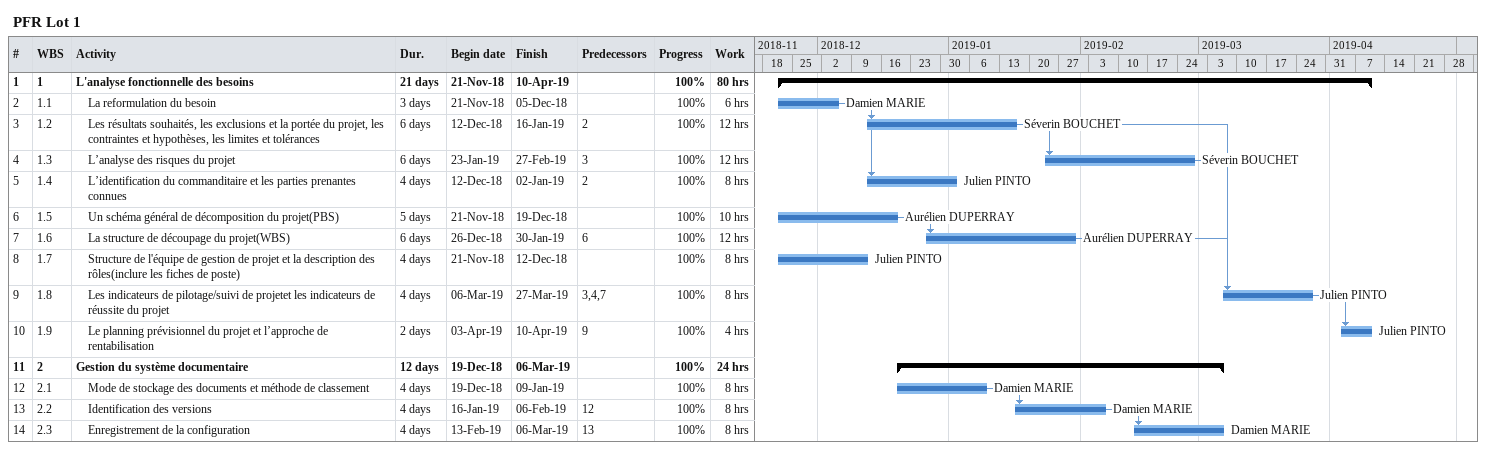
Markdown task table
PFR Lot 1

| ID | WBS | Task | Duration | Start | Finish | Predecessors | Resources | % complete | Work (h) |
|---|---|---|---|---|---|---|---|---|---|
| 1 | 1 | **L'analyse fonctionnelle des besoins** | 21d | 2018-11-21 | 2019-04-10 |  |  | 100 | 80 |
| 2 | 1.1 | La reformulation du besoin | 3d | 2018-11-21 | 2018-12-05 |  | Damien MARIE | 100 | 6 |
| 3 | 1.2 | Les résultats souhaités, les exclusions et la portée du projet, les contraintes et hypothèses, les limites et tolérances | 6d | 2018-12-12 | 2019-01-16 | 2 | Séverin BOUCHET | 100 | 12 |
| 4 | 1.3 | L’analyse des risques du projet | 6d | 2019-01-23 | 2019-02-27 | 3 | Séverin BOUCHET | 100 | 12 |
| 5 | 1.4 | L’identification du commanditaire et les parties prenantes connues | 4d | 2018-12-12 | 2019-01-02 | 2 | Julien PINTO | 100 | 8 |
| 6 | 1.5 | Un schéma général de décomposition du projet(PBS) | 5d | 2018-11-21 | 2018-12-19 |  | Aurélien DUPERRAY | 100 | 10 |
| 7 | 1.6 | La structure de découpage du projet(WBS) | 6d | 2018-12-26 | 2019-01-30 | 6 | Aurélien DUPERRAY | 100 | 12 |
| 8 | 1.7 | Structure de l'équipe de gestion de projet et la description des rôles(inclure les fiches de poste) | 4d | 2018-11-21 | 2018-12-12 |  | Julien PINTO | 100 | 8 |
| 9 | 1.8 | Les indicateurs de pilotage/suivi de projetet les indicateurs de réussite du projet | 4d | 2019-03-06 | 2019-03-27 | 3, 4, 7 | Julien PINTO | 100 | 8 |
| 10 | 1.9 | Le planning prévisionnel du projet et l’approche de rentabilisation | 2d | 2019-04-03 | 2019-04-10 | 9 | Julien PINTO | 100 | 4 |
| 11 | 2 | **Gestion du système documentaire** | 12d | 2018-12-19 | 2019-03-06 |  |  | 100 | 24 |
| 12 | 2.1 | Mode de stockage des documents et méthode de classement | 4d | 2018-12-19 | 2019-01-09 |  | Damien MARIE | 100 | 8 |
| 13 | 2.2 | Identification des versions | 4d | 2019-01-16 | 2019-02-06 | 12 | Damien MARIE | 100 | 8 |
| 14 | 2.3 | Enregistrement de la configuration | 4d | 2019-02-13 | 2019-03-06 | 13 | Damien MARIE | 100 | 8 |
